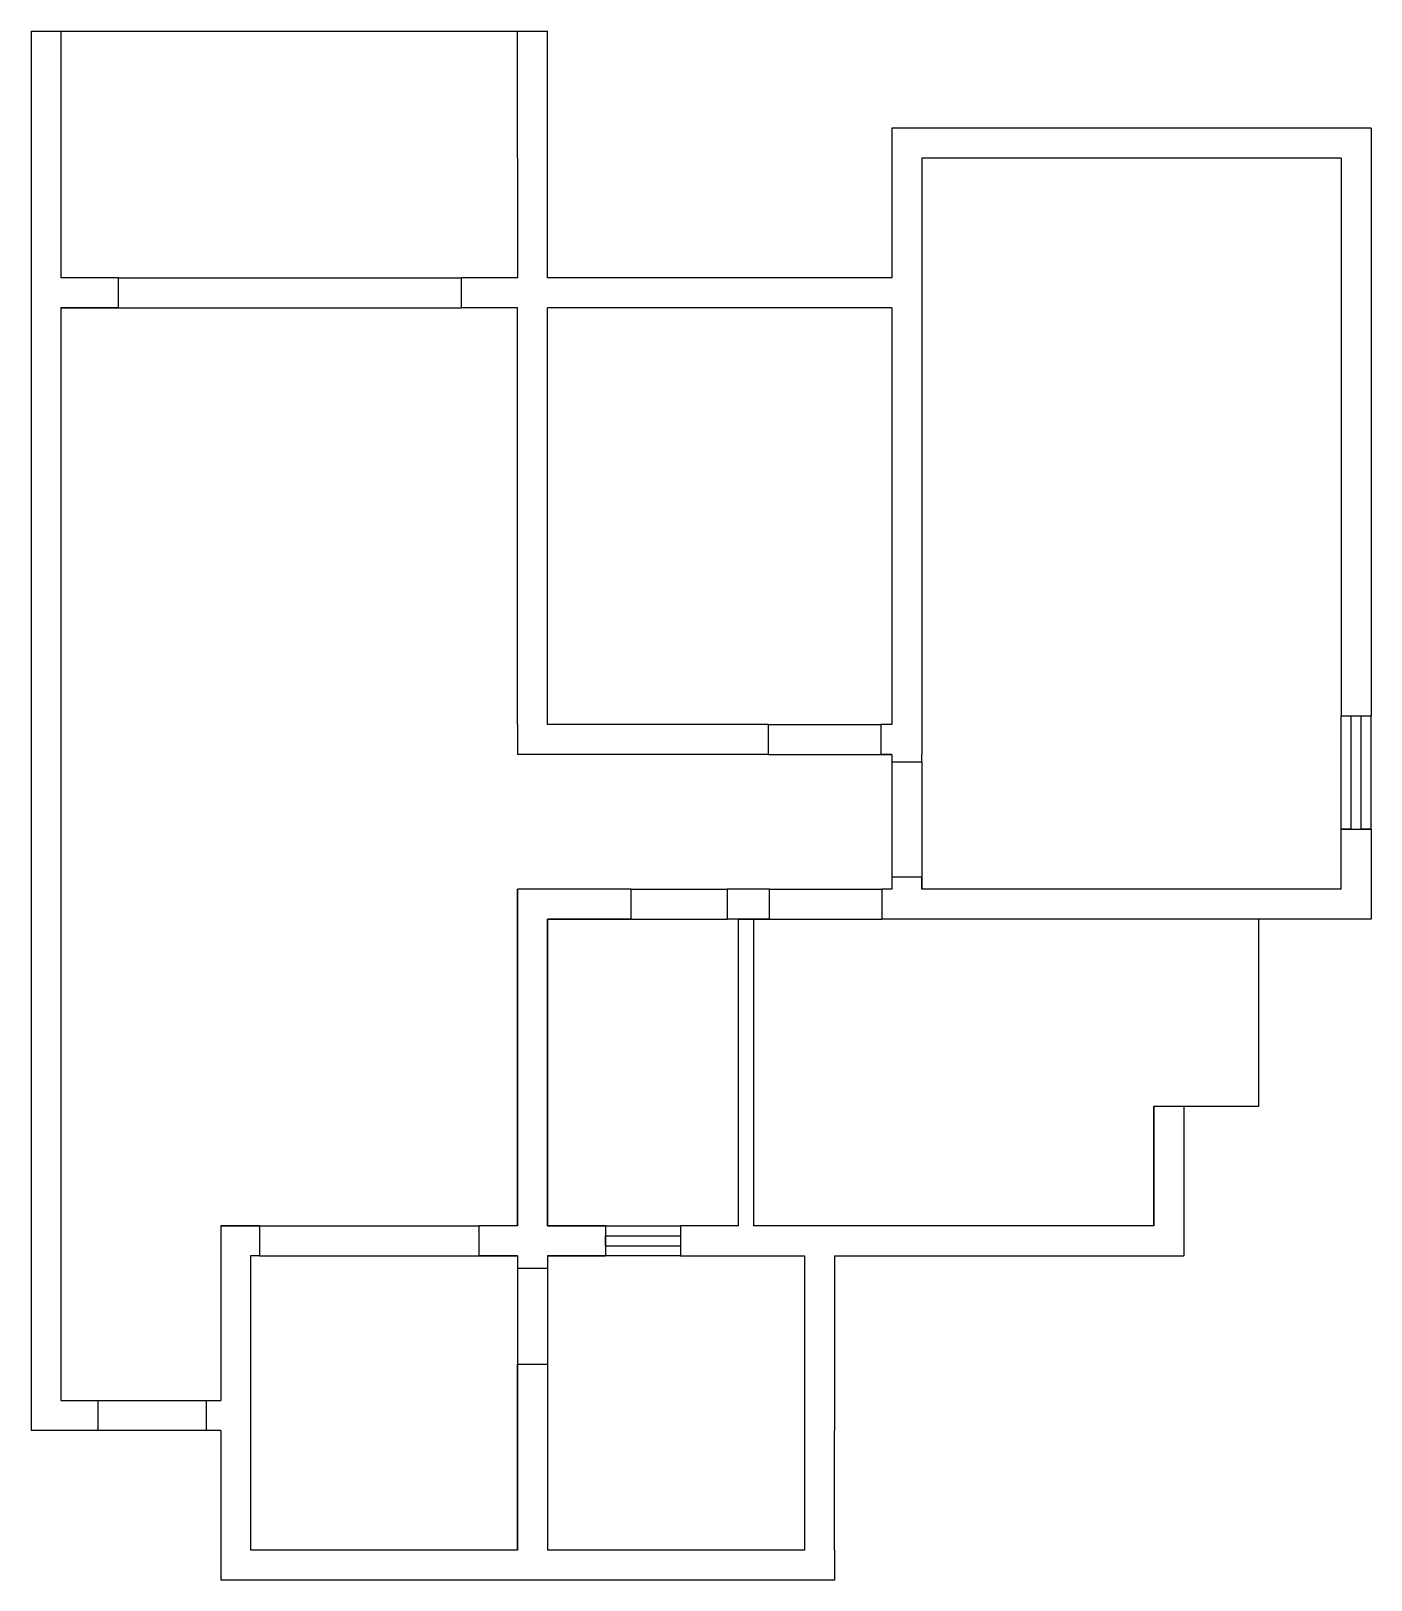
# Model space of a CAD drawing. Header units: inches. Extents: x 4625 to 15365, y 3533 to 15953.
import ezdxf

# ---------------------------------------------------------------- set-up
doc = ezdxf.new("R2010")
doc.units = ezdxf.units.IN
doc.header["$MEASUREMENT"] = 0

msp = doc.modelspace()

# ---------------------------------------------------------------- linework, layer by layer
at = {"color": 1}
for p, q in [((4625, 15953), (8765, 15953)), ((4625, 15953), (4625, 4733)), ((4865, 15953), (4865, 13973)), ((8525, 14933), (8525, 15953)), ((8765, 13973), (8765, 15953)), ((15365, 15173), (11525, 15173)), ((11525, 15173), (11525, 13973)), ((15365, 15173), (15365, 10463)), ((8525, 14933), (8525, 13973)), ((15125, 14933), (11765, 14933)), ((11765, 14933), (11765, 10153)), ((15125, 14933), (15125, 10463)), ((5325, 13973), (4865, 13973)), ((5325, 13733), (5325, 13973)), ((8525, 13973), (8075, 13973)), ((8075, 13733), (8075, 13973)), ((11525, 13973), (8765, 13973)), ((4865, 13733), (4865, 10393)), ((4865, 13733), (5325, 13733)), ((5325, 13733), (4865, 13733)), ((8525, 13733), (8075, 13733)), ((8525, 13733), (8075, 13733)), ((8525, 10393), (8525, 13733)), ((8765, 10393), (8765, 13733)), ((11525, 13733), (8765, 13733)), ((11525, 13733), (11525, 10393)), ((15125, 10463), (15365, 10463)), ((4865, 10393), (4865, 10153)), ((8525, 10393), (8525, 10153)), ((10535, 10393), (8765, 10393)), ((10535, 10153), (10535, 10393)), ((11525, 10393), (11435, 10393)), ((11525, 10393), (11435, 10393)), ((11435, 10393), (11435, 10393)), ((11435, 10393), (11435, 10153)), ((4865, 10153), (4865, 4973)), ((10535, 10153), (8525, 10153)), ((11525, 10153), (11435, 10153)), ((11435, 10153), (11525, 10153)), ((11525, 10153), (11525, 10093)), ((11525, 10093), (11765, 10093)), ((11765, 10093), (11765, 10153)), ((15125, 9073), (15125, 9553)), ((15125, 9553), (15365, 9553)), ((15125, 9553), (15365, 9553)), ((15125, 9553), (15205, 9553)), ((15205, 9553), (15125, 9553)), ((15125, 9553), (15205, 9553)), ((15365, 9553), (15285, 9553)), ((15365, 9553), (15365, 8833)), ((8525, 6373), (8525, 9073)), ((8525, 9073), (8525, 6373)), ((9435, 9073), (8525, 9073)), ((9435, 8833), (9435, 9073)), ((10205, 9073), (10205, 8833)), ((10545, 9073), (10205, 9073)), ((10545, 8833), (10545, 9073)), ((11525, 9073), (11445, 9073)), ((11445, 9073), (11445, 8833)), ((11525, 9168), (11525, 9073)), ((11765, 9168), (11525, 9168)), ((11765, 9073), (11765, 9168)), ((11765, 9168), (11765, 9073)), ((15125, 9073), (11765, 9073)), ((8765, 6373), (8765, 8833)), ((8765, 8833), (8765, 6373)), ((8765, 8833), (9435, 8833)), ((9435, 8833), (8765, 8833)), ((10545, 8833), (10205, 8833)), ((10295, 6373), (10295, 8833)), ((10295, 8833), (10415, 8833)), ((10415, 8833), (10415, 6373)), ((10415, 8833), (10545, 8833)), ((15365, 8833), (11445, 8833)), ((14465, 7333), (14465, 8833)), ((13625, 7333), (13625, 6373)), ((13625, 6373), (13625, 7333)), ((13625, 7333), (13865, 7333)), ((13865, 7333), (13865, 6373)), ((13865, 7333), (14465, 7333)), ((6145, 6373), (6145, 4973)), ((6145, 6373), (6455, 6373)), ((6455, 6373), (6145, 6373)), ((6455, 6373), (6455, 6133)), ((8525, 6373), (8215, 6373)), ((8525, 6373), (8215, 6373)), ((8215, 6373), (8215, 6133)), ((8765, 6373), (9230, 6373)), ((9230, 6373), (8765, 6373)), ((9230, 6373), (9230, 6133)), ((9230, 6373), (9230, 6293)), ((9830, 6373), (9830, 6133)), ((10295, 6373), (9830, 6373)), ((13625, 6373), (10415, 6373)), ((10825, 6373), (10415, 6373)), ((13865, 6373), (13865, 6133)), ((9230, 6293), (9230, 6213)), ((9230, 6213), (9230, 6293)), ((6385, 6133), (6385, 4733)), ((6455, 6133), (6385, 6133)), ((8525, 6133), (8215, 6133)), ((8215, 6133), (8525, 6133)), ((8525, 6133), (8525, 6033)), ((8525, 6133), (8525, 6033)), ((8525, 6133), (8525, 6033)), ((8765, 6133), (8765, 6033)), ((8765, 6133), (9230, 6133)), ((9230, 6133), (8765, 6133)), ((9830, 6133), (10825, 6133)), ((10825, 6133), (10825, 4733)), ((11065, 6133), (11065, 4733)), ((11065, 6133), (13865, 6133)), ((8525, 6033), (8765, 6033)), ((8525, 3773), (8525, 5263)), ((8525, 5263), (8765, 5263)), ((8525, 5263), (8525, 3773)), ((8525, 5263), (8525, 4733)), ((8765, 5263), (8765, 3773)), ((4865, 4973), (5160, 4973)), ((5160, 4973), (5160, 4733)), ((6030, 4973), (6145, 4973)), ((6030, 4973), (6030, 4733)), ((6030, 4973), (6030, 4733)), ((5160, 4733), (4625, 4733)), ((6145, 4733), (6030, 4733)), ((6145, 4733), (6145, 3533)), ((6385, 4733), (6385, 3773)), ((8525, 3773), (8525, 4733)), ((10825, 4733), (10825, 3773)), ((11065, 3773), (11065, 4733)), ((8525, 3773), (6385, 3773)), ((10825, 3773), (8765, 3773)), ((11065, 3773), (11065, 3533)), ((11065, 3533), (6145, 3533))]:
    msp.add_line(p, q, dxfattribs=at)
for p, q in [((5325, 13973), (8075, 13973)), ((5325, 13733), (8075, 13733)), ((10535, 10393), (11435, 10393)), ((10535, 10153), (11435, 10153)), ((11525, 10093), (11525, 9168)), ((11765, 10093), (11765, 9168)), ((9435, 9073), (10205, 9073)), ((10545, 9073), (11445, 9073)), ((9435, 8833), (10205, 8833)), ((10545, 8833), (11445, 8833)), ((6455, 6373), (8215, 6373)), ((6455, 6133), (8215, 6133)), ((8525, 6033), (8525, 5263)), ((8765, 6033), (8765, 5263))]:
    msp.add_line(p, q)
at = {"color": 4}
for p, q in [((15125, 9553), (15125, 10463)), ((15205, 9553), (15205, 10463)), ((15285, 9553), (15285, 10463)), ((15365, 9553), (15365, 10463)), ((9230, 6373), (9830, 6373)), ((9230, 6293), (9830, 6293)), ((9230, 6213), (9830, 6213)), ((9830, 6133), (9230, 6133))]:
    msp.add_line(p, q, dxfattribs=at)
at = {"color": 0}
for p, q in [((5160, 4973), (6030, 4973)), ((6030, 4733), (5160, 4733))]:
    msp.add_line(p, q, dxfattribs=at)

doc.saveas('drawing.dxf')
